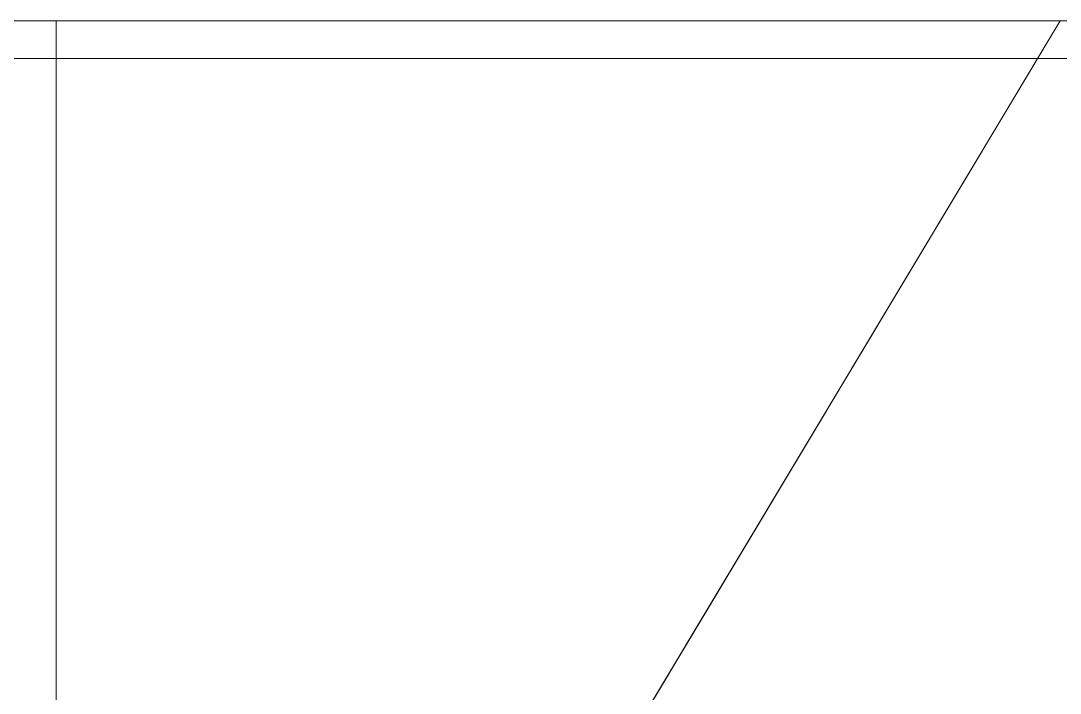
# Model space of a CAD drawing. Header units: millimetres. Extents: x 53645 to 137188, y 78097 to 135533.
# Drawn here: x 118979 to 119664, y 112835 to 113279 of the extents above; entities that cross this region are included whole.
import ezdxf

# ---------------------------------------------------------------- set-up
doc = ezdxf.new("R2010")
doc.units = ezdxf.units.MM
doc.set_wipeout_variables(frame=1)
doc.layers.add('stair1', color=7, linetype='Continuous', lineweight=15)

# ---------------------------------------------------------------- blocks, each defined once
blk = doc.blocks.new('L1')
at = {"ltscale": 75}
blk.add_wipeout([(23039.47, 52355.77), (24180.12, 51715.69), (24186.33, 51715.69), (23527.94, 52815.69), (23039.47, 52815.69)], dxfattribs=at).dxf.layer = 'stair1'
blk.add_wipeout([(23527.94, 52815.69), (24186.33, 51715.69), (24189.47, 51715.69), (24189.47, 52815.69)], dxfattribs=at).dxf.layer = 'stair1'
at = {"layer": 'stair1', "ltscale": 75}
for p, q in [((24189.47, 52815.69), (23527.94, 52815.69)), ((24189.47, 51715.69), (24189.47, 52815.69))]:
    blk.add_line(p, q, dxfattribs=at)
at = {"ltscale": 75}
blk.add_wipeout([(24189.47, 51715.69), (24192.61, 51715.69), (24851, 52815.69), (24189.47, 52815.69)], dxfattribs=at).dxf.layer = 'stair1'
at = {"layer": 'stair1', "ltscale": 75}
for p, q in [((24851, 52815.69), (24189.47, 52815.69)), ((24189.47, 52815.69), (24189.47, 51715.69)), ((24192.61, 51715.69), (24851, 52815.69))]:
    blk.add_line(p, q, dxfattribs=at)
at = {"ltscale": 75}
blk.add_wipeout([(24851, 52815.69), (24192.61, 51715.69), (24198.81, 51715.69), (25339.47, 52355.77), (25339.47, 52815.69)], dxfattribs=at).dxf.layer = 'stair1'
at = {"layer": 'stair1', "ltscale": 75}
for p, q in [((25339.47, 52815.69), (23039.47, 52815.69)), ((24851, 52815.69), (24192.61, 51715.69)), ((25339.47, 52815.69), (24851, 52815.69)), ((23064.47, 52790.69), (25314.47, 52790.69))]:
    blk.add_line(p, q, dxfattribs=at)

msp = doc.modelspace()

# ---------------------------------------------------------------- block references
at = {"layer": 'stair1'}
msp.add_blockref('L1', (94812.84, 60463.25), dxfattribs=at)

doc.saveas('drawing.dxf')
